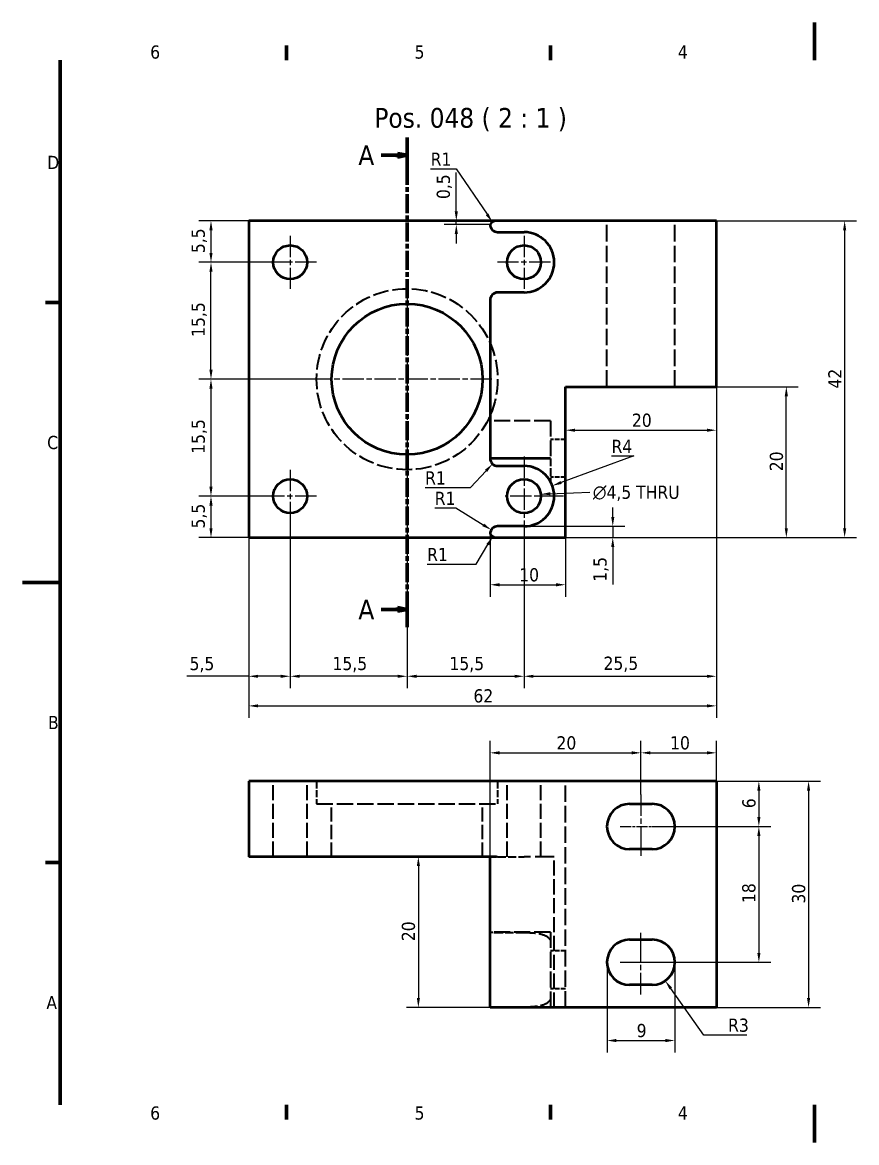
# Model space of a CAD drawing. Header units: millimetres. Extents: x 0 to 210, y 0 to 149.
# Drawn here: x 0 to 110.6, y 0 to 148.5 of the extents above; entities that cross this region are included whole.
import ezdxf

# ---------------------------------------------------------------- set-up
doc = ezdxf.new("R2010")
doc.units = ezdxf.units.MM
doc.header["$LTSCALE"] = 0.5
doc.linetypes.add('CHAIN', pattern=[0.3543, 0.2362, -0.0295, 0.0591, -0.0295])
doc.linetypes.add('DASHED', pattern=[0.2068, 0.1655, -0.0413])
for name, color, linetype, lineweight in [('Border (ISO)', 7, 'Continuous', 70), ('Center Mark (ISO)', 7, 'Continuous', 25), ('Centerline (ISO)', 7, 'Continuous', 25), ('Dimension (ISO)', 7, 'Continuous', 25), ('Hidden (ISO)', 7, 'DASHED', 35), ('Section Line (ISO)', 7, 'CHAIN', 70), ('Symbol (ISO)', 7, 'Continuous', 25), ('Visible (ISO)', 7, 'Continuous', 50)]:
    doc.layers.add(name, color=color, linetype=linetype, lineweight=lineweight)
doc.styles.add('Label Text (ISO)', font='tahoma.ttf')
doc.styles.add('Note Text (ISO)', font='tahoma.ttf')
doc.styles.add('Text Style45', font='tahoma.ttf')
doc.dimstyles.new('Default - Method 1b (ISO)', dxfattribs={"dimscale": 0.5, "dimtxt": 3.5, "dimasz": 2.5, "dimexe": 3.175, "dimexo": 0, "dimgap": 0.762, "dimtad": 1, "dimtoh": 1, "dimrnd": 1e-08, "dimtxsty": 'Note Text (ISO)', "dimcen": 0.09, "dimdle": 10, "dimclrd": 256, "dimclre": 256, "dimclrt": 256, "dimazin": 2, "dimtfac": 1, "dimtmove": 0, "dimatfit": 3, "dimfxl": 0, "dimtolj": 1, "dimlwd": -1, "dimlwe": -1, "dimarcsym": 0})
doc.dimstyles.new('Default - Method 1b (ISO)$7', dxfattribs={"dimscale": 0.5, "dimtxt": 3.5, "dimasz": 2.5, "dimexe": 3.175, "dimexo": 0, "dimgap": 0.762, "dimtad": 1, "dimtoh": 1, "dimrnd": 1e-08, "dimtxsty": 'Note Text (ISO)', "dimcen": 0.09, "dimdle": 10, "dimclrd": 256, "dimclre": 256, "dimclrt": 256, "dimazin": 2, "dimtfac": 1, "dimtmove": 0, "dimatfit": 3, "dimfxl": 0, "dimtolj": 1, "dimlwd": -1, "dimlwe": -1, "dimarcsym": 0})

# ---------------------------------------------------------------- blocks, each defined once
blk = doc.blocks.new('Borders Default Border')
at = {"layer": 'Border (ISO)'}
for p, q in [((70, 287), (70, 290.9)), ((140, 287), (140, 290.9)), ((10, 222.75), (6.1, 222.75)), ((10, 74.25), (6.1, 74.25)), ((70, 10), (70, 6.1)), ((140, 10), (140, 6.1))]:
    blk.add_line(p, q, dxfattribs=at)
at = {"layer": 'Border (ISO)', "flags": 128}
for points in [[(210, 297), (210, 287)], [(10, 10), (10, 287)], [(0, 148.5), (10, 148.5)], [(210, 0), (210, 10)]]:
    blk.add_lwpolyline(points, dxfattribs=at)
at = {"layer": 'Border (ISO)', "char_height": 3.5, "attachment_point": 7, "style": 'Note Text (ISO)'}
for s, insert in [('6', (33.88, 287.33)), ('5', (103.98, 287.33)), ('4', (173.78, 287.4)), ('D', (6.57, 258.13)), ('C', (6.56, 183.81)), ('B', (6.78, 109.63)), ('A', (6.36, 35.38)), ('6', (33.88, 6.03)), ('5', (103.98, 6.03)), ('4', (173.78, 6.1))]:
    blk.add_mtext(s, dxfattribs=dict(at, insert=insert))
blk = doc.blocks.new('2dTransSection0')
at = {"layer": 'Section Line (ISO)', "linetype": 'CHAIN', "ltscale": 42.482609}
blk.add_line((101.99, 266.51), (101.99, 136.64), dxfattribs=at)
at = {"layer": 'Section Line (ISO)', "linetype": 'Continuous', "lineweight": 140}
for p, q in [((101.99, 266.51), (101.99, 257.05)), ((101.99, 146.09), (101.99, 136.64))]:
    blk.add_line(p, q, dxfattribs=at)
at = {"layer": 'Section Line (ISO)', "linetype": 'Continuous'}
for p, q in [((95.11, 261.78), (99.49, 261.78)), ((101.99, 261.78), (99.49, 262.28)), ((99.49, 262.28), (99.49, 261.28)), ((99.49, 261.78), (101.99, 261.78)), ((99.49, 261.28), (101.99, 261.78)), ((95.11, 141.37), (99.49, 141.37)), ((101.99, 141.37), (99.49, 141.87)), ((99.49, 141.87), (99.49, 140.87)), ((99.49, 141.37), (101.99, 141.37)), ((99.49, 140.87), (101.99, 141.37))]:
    blk.add_line(p, q, dxfattribs=at)
at = {"layer": 'Section Line (ISO)', "linetype": 'Continuous', "flags": 128}
for points in [[(99.49, 261.28), (101.99, 261.78)], [(99.49, 140.87), (101.99, 141.37)]]:
    blk.add_lwpolyline(points, dxfattribs=at)
at = {"layer": 'Section Line (ISO)'}
for points in [[(99.49, 261.28), (101.99, 261.78), (99.49, 262.28), (99.49, 261.28)], [(99.49, 140.87), (101.99, 141.37), (99.49, 141.87), (99.49, 140.87)]]:
    blk.add_solid(points, dxfattribs=at)
at = {"layer": 'Section Line (ISO)', "char_height": 5.25, "attachment_point": 7, "style": 'Label Text (ISO)'}
for insert in [(89.06, 259.16), (89.06, 138.74)]:
    blk.add_mtext('A', dxfattribs=dict(at, insert=insert))
blk = doc.blocks.new('*D6')
at = {"layer": 'Defpoints', "color": 0}
for p in [(35.5, 82.2), (30, 80.2), (35.5, 61.82)]:
    blk.add_point(p, dxfattribs=at)
at = {"layer": 'Dimension (ISO)'}
for p, q in [((35.5, 82.2), (35.5, 60.23)), ((30, 80.2), (30, 60.23)), ((30, 61.82), (21.78, 61.82)), ((34.25, 61.82), (31.25, 61.82))]:
    blk.add_line(p, q, dxfattribs=at)
for points in [[(31.25, 62.02), (31.25, 61.61), (30, 61.82)], [(34.25, 62.02), (34.25, 61.61), (35.5, 61.82)]]:
    blk.add_solid(points, dxfattribs=at)
at = {"layer": 'Dimension (ISO)', "insert": (22.16, 64.38), "char_height": 1.75, "attachment_point": 1, "style": 'Note Text (ISO)'}
blk.add_mtext('\\A1;5,5', dxfattribs=at)
blk = doc.blocks.new('*D7')
at = {"layer": 'Defpoints', "color": 0}
for p in [(51, 89.95), (35.5, 82.2), (35.5, 61.82)]:
    blk.add_point(p, dxfattribs=at)
at = {"layer": 'Dimension (ISO)'}
for p, q in [((51, 89.95), (51, 60.23)), ((35.5, 82.2), (35.5, 60.23)), ((49.75, 61.82), (36.75, 61.82))]:
    blk.add_line(p, q, dxfattribs=at)
for points in [[(36.75, 62.02), (36.75, 61.61), (35.5, 61.82)], [(49.75, 62.02), (49.75, 61.61), (51, 61.82)]]:
    blk.add_solid(points, dxfattribs=at)
at = {"layer": 'Dimension (ISO)', "insert": (41.11, 64.39), "char_height": 1.75, "attachment_point": 1, "style": 'Note Text (ISO)'}
blk.add_mtext('\\A1;15,5', dxfattribs=at)
blk = doc.blocks.new('*D8')
at = {"layer": 'Defpoints', "color": 0}
for p in [(51, 89.95), (66.5, 80.45), (66.5, 61.82)]:
    blk.add_point(p, dxfattribs=at)
at = {"layer": 'Dimension (ISO)'}
for p, q in [((51, 89.95), (51, 60.23)), ((66.5, 80.45), (66.5, 60.23)), ((52.25, 61.82), (65.25, 61.82))]:
    blk.add_line(p, q, dxfattribs=at)
for points in [[(52.25, 62.02), (52.25, 61.61), (51, 61.82)], [(65.25, 62.02), (65.25, 61.61), (66.5, 61.82)]]:
    blk.add_solid(points, dxfattribs=at)
at = {"layer": 'Dimension (ISO)', "insert": (56.61, 64.39), "char_height": 1.75, "attachment_point": 1, "style": 'Note Text (ISO)'}
blk.add_mtext('\\A1;15,5', dxfattribs=at)
blk = doc.blocks.new('*D9')
at = {"layer": 'Defpoints', "color": 0}
for p in [(62, 80.7), (72, 80.2), (72, 73.95)]:
    blk.add_point(p, dxfattribs=at)
at = {"layer": 'Dimension (ISO)'}
for p, q in [((62, 80.7), (62, 72.36)), ((72, 80.2), (72, 72.36)), ((63.25, 73.95), (70.75, 73.95))]:
    blk.add_line(p, q, dxfattribs=at)
for points in [[(63.25, 74.16), (63.25, 73.74), (62, 73.95)], [(70.75, 74.16), (70.75, 73.74), (72, 73.95)]]:
    blk.add_solid(points, dxfattribs=at)
at = {"layer": 'Dimension (ISO)', "insert": (65.86, 76.15), "char_height": 1.75, "attachment_point": 1, "style": 'Note Text (ISO)'}
blk.add_mtext('\\A1;10', dxfattribs=at)
blk = doc.blocks.new('*D10')
at = {"layer": 'Defpoints', "color": 0}
for p in [(62.35, 80.34), (62.86, 81.2)]:
    blk.add_point(p, dxfattribs=at)
at = {"layer": 'Dimension (ISO)'}
for p, q in [((60.16, 76.69), (61.7, 79.27)), ((53.65, 76.69), (60.16, 76.69))]:
    blk.add_line(p, q, dxfattribs=at)
blk.add_solid([(61.53, 79.38), (61.88, 79.16), (62.35, 80.34)], dxfattribs=at)
at = {"layer": 'Dimension (ISO)', "insert": (53.65, 78.83), "char_height": 1.75, "attachment_point": 1, "style": 'Note Text (ISO)'}
blk.add_mtext('\\A1;R1', dxfattribs=at)
blk = doc.blocks.new('*D11')
at = {"layer": 'Defpoints', "color": 0}
for p in [(66.5, 81.7), (72, 80.2), (78.26, 80.2)]:
    blk.add_point(p, dxfattribs=at)
at = {"layer": 'Dimension (ISO)'}
for p, q in [((78.26, 82.95), (78.26, 84.2)), ((66.5, 81.7), (79.85, 81.7)), ((78.26, 81.7), (78.26, 80.2)), ((72, 80.2), (79.85, 80.2)), ((78.26, 78.95), (78.26, 73.97))]:
    blk.add_line(p, q, dxfattribs=at)
for points in [[(78.05, 82.95), (78.47, 82.95), (78.26, 81.7)], [(78.05, 78.95), (78.47, 78.95), (78.26, 80.2)]]:
    blk.add_solid(points, dxfattribs=at)
at = {"layer": 'Dimension (ISO)', "insert": (75.69, 74.35), "char_height": 1.75, "attachment_point": 1, "rotation": 90, "style": 'Note Text (ISO)'}
blk.add_mtext('\\A1;1,5', dxfattribs=at)
blk = doc.blocks.new('*D12')
at = {"layer": 'Defpoints', "color": 0}
for p in [(32, 85.7), (25, 80.2), (30, 80.2)]:
    blk.add_point(p, dxfattribs=at)
at = {"layer": 'Dimension (ISO)'}
for p, q in [((32, 85.7), (23.41, 85.7)), ((25, 84.45), (25, 81.45)), ((30, 80.2), (23.41, 80.2))]:
    blk.add_line(p, q, dxfattribs=at)
for points in [[(24.79, 84.45), (25.21, 84.45), (25, 85.7)], [(24.79, 81.45), (25.21, 81.45), (25, 80.2)]]:
    blk.add_solid(points, dxfattribs=at)
at = {"layer": 'Dimension (ISO)', "insert": (22.43, 81.41), "char_height": 1.75, "attachment_point": 1, "rotation": 90, "style": 'Note Text (ISO)'}
blk.add_mtext('\\A1;5,5', dxfattribs=at)
blk = doc.blocks.new('*D13')
at = {"layer": 'Defpoints', "color": 0}
for p in [(39.75, 101.2), (25, 85.7), (32, 85.7)]:
    blk.add_point(p, dxfattribs=at)
at = {"layer": 'Dimension (ISO)'}
for p, q in [((39.75, 101.2), (23.41, 101.2)), ((25, 99.95), (25, 86.95)), ((32, 85.7), (23.41, 85.7))]:
    blk.add_line(p, q, dxfattribs=at)
for points in [[(24.79, 99.95), (25.21, 99.95), (25, 101.2)], [(24.79, 86.95), (25.21, 86.95), (25, 85.7)]]:
    blk.add_solid(points, dxfattribs=at)
at = {"layer": 'Dimension (ISO)', "insert": (22.43, 91.31), "char_height": 1.75, "attachment_point": 1, "rotation": 90, "style": 'Note Text (ISO)'}
blk.add_mtext('\\A1;15,5', dxfattribs=at)
blk = doc.blocks.new('*D14')
at = {"layer": 'Defpoints', "color": 0}
for p in [(25, 116.7), (35.5, 116.7), (39.75, 101.2)]:
    blk.add_point(p, dxfattribs=at)
at = {"layer": 'Dimension (ISO)'}
for p, q in [((35.5, 116.7), (23.41, 116.7)), ((25, 102.45), (25, 115.45)), ((39.75, 101.2), (23.41, 101.2))]:
    blk.add_line(p, q, dxfattribs=at)
for points in [[(24.79, 115.45), (25.21, 115.45), (25, 116.7)], [(24.79, 102.45), (25.21, 102.45), (25, 101.2)]]:
    blk.add_solid(points, dxfattribs=at)
at = {"layer": 'Dimension (ISO)', "insert": (22.43, 106.81), "char_height": 1.75, "attachment_point": 1, "rotation": 90, "style": 'Note Text (ISO)'}
blk.add_mtext('\\A1;15,5', dxfattribs=at)
blk = doc.blocks.new('*D15')
at = {"layer": 'Defpoints', "color": 0}
for p in [(30, 122.2), (25, 116.7), (32, 116.7)]:
    blk.add_point(p, dxfattribs=at)
at = {"layer": 'Dimension (ISO)'}
for p, q in [((30, 122.2), (23.41, 122.2)), ((25, 120.95), (25, 117.95)), ((32, 116.7), (23.41, 116.7))]:
    blk.add_line(p, q, dxfattribs=at)
for points in [[(24.79, 120.95), (25.21, 120.95), (25, 122.2)], [(24.79, 117.95), (25.21, 117.95), (25, 116.7)]]:
    blk.add_solid(points, dxfattribs=at)
at = {"layer": 'Dimension (ISO)', "insert": (22.43, 117.91), "char_height": 1.75, "attachment_point": 1, "rotation": 90, "style": 'Note Text (ISO)'}
blk.add_mtext('\\A1;5,5', dxfattribs=at)
blk = doc.blocks.new('*D16')
at = {"layer": 'Defpoints', "color": 0}
for p in [(92, 100.2), (66.5, 80.45), (92, 61.82)]:
    blk.add_point(p, dxfattribs=at)
at = {"layer": 'Dimension (ISO)'}
for p, q in [((92, 100.2), (92, 60.23)), ((66.5, 80.45), (66.5, 60.23)), ((67.75, 61.82), (90.75, 61.82))]:
    blk.add_line(p, q, dxfattribs=at)
for points in [[(67.75, 62.02), (67.75, 61.61), (66.5, 61.82)], [(90.75, 62.02), (90.75, 61.61), (92, 61.82)]]:
    blk.add_solid(points, dxfattribs=at)
at = {"layer": 'Dimension (ISO)', "insert": (77.04, 64.42), "char_height": 1.75, "attachment_point": 1, "style": 'Note Text (ISO)'}
blk.add_mtext('\\A1;25,5', dxfattribs=at)
blk = doc.blocks.new('*D17')
at = {"layer": 'Defpoints', "color": 0}
for p in [(92, 100.2), (72, 94.44), (92, 94.44)]:
    blk.add_point(p, dxfattribs=at)
at = {"layer": 'Dimension (ISO)'}
for p, q in [((92, 100.2), (92, 92.85)), ((73.25, 94.44), (90.75, 94.44))]:
    blk.add_line(p, q, dxfattribs=at)
for points in [[(73.25, 94.64), (73.25, 94.23), (72, 94.44)], [(90.75, 94.64), (90.75, 94.23), (92, 94.44)]]:
    blk.add_solid(points, dxfattribs=at)
at = {"layer": 'Dimension (ISO)', "insert": (80.8, 96.64), "char_height": 1.75, "attachment_point": 1, "style": 'Note Text (ISO)'}
blk.add_mtext('\\A1;20', dxfattribs=at)
blk = doc.blocks.new('*D18')
at = {"layer": 'Defpoints', "color": 0}
for p in [(92, 100.2), (101.27, 100.2), (72, 80.2)]:
    blk.add_point(p, dxfattribs=at)
at = {"layer": 'Dimension (ISO)'}
for p, q in [((92, 100.2), (102.86, 100.2)), ((101.27, 81.45), (101.27, 98.95)), ((72, 80.2), (102.86, 80.2))]:
    blk.add_line(p, q, dxfattribs=at)
for points in [[(101.06, 98.95), (101.48, 98.95), (101.27, 100.2)], [(101.06, 81.45), (101.48, 81.45), (101.27, 80.2)]]:
    blk.add_solid(points, dxfattribs=at)
at = {"layer": 'Dimension (ISO)', "insert": (99.07, 89), "char_height": 1.75, "attachment_point": 1, "rotation": 90, "style": 'Note Text (ISO)'}
blk.add_mtext('\\A1;20', dxfattribs=at)
blk = doc.blocks.new('*D19')
at = {"layer": 'Defpoints', "color": 0}
for p in [(92, 122.2), (62.86, 80.2), (109, 80.2)]:
    blk.add_point(p, dxfattribs=at)
at = {"layer": 'Dimension (ISO)'}
for p, q in [((92, 122.2), (110.58, 122.2)), ((109, 120.95), (109, 81.45)), ((62.86, 80.2), (110.58, 80.2))]:
    blk.add_line(p, q, dxfattribs=at)
for points in [[(108.79, 120.95), (109.21, 120.95), (109, 122.2)], [(108.79, 81.45), (109.21, 81.45), (109, 80.2)]]:
    blk.add_solid(points, dxfattribs=at)
at = {"layer": 'Dimension (ISO)', "insert": (106.83, 99.96), "char_height": 1.75, "attachment_point": 1, "rotation": 90, "style": 'Note Text (ISO)'}
blk.add_mtext('\\A1;42', dxfattribs=at)
blk = doc.blocks.new('*D20')
at = {"layer": 'Defpoints', "color": 0}
for p in [(62.15, 81.23), (63, 80.7)]:
    blk.add_point(p, dxfattribs=at)
at = {"layer": 'Dimension (ISO)'}
for p, q in [((54.66, 84.15), (57.47, 84.15)), ((57.47, 84.15), (61.09, 81.89))]:
    blk.add_line(p, q, dxfattribs=at)
blk.add_solid([(61.2, 82.07), (60.98, 81.71), (62.15, 81.23)], dxfattribs=at)
at = {"layer": 'Dimension (ISO)', "insert": (54.66, 86.28), "char_height": 1.75, "attachment_point": 1, "style": 'Note Text (ISO)'}
blk.add_mtext('\\A1;R1', dxfattribs=at)
blk = doc.blocks.new('*D21')
at = {"layer": 'Defpoints', "color": 0}
for p in [(70.25, 87.08), (66.5, 85.7)]:
    blk.add_point(p, dxfattribs=at)
at = {"layer": 'Dimension (ISO)'}
for p, q in [((81.05, 91.04), (71.43, 87.51)), ((78.1, 91.04), (81.05, 91.04))]:
    blk.add_line(p, q, dxfattribs=at)
blk.add_solid([(71.35, 87.7), (71.5, 87.31), (70.25, 87.08)], dxfattribs=at)
at = {"layer": 'Dimension (ISO)', "insert": (78.1, 93.17), "char_height": 1.75, "attachment_point": 1, "style": 'Note Text (ISO)'}
blk.add_mtext('\\A1;R4', dxfattribs=at)
blk = doc.blocks.new('*D22')
at = {"layer": 'Defpoints', "color": 0}
for p in [(63, 90.7), (62.32, 89.97)]:
    blk.add_point(p, dxfattribs=at)
at = {"layer": 'Dimension (ISO)'}
for p, q in [((59.41, 86.85), (61.46, 89.05)), ((53.38, 86.85), (59.41, 86.85))]:
    blk.add_line(p, q, dxfattribs=at)
blk.add_solid([(61.31, 89.19), (61.61, 88.91), (62.32, 89.97)], dxfattribs=at)
at = {"layer": 'Dimension (ISO)', "insert": (53.38, 88.99), "char_height": 1.75, "attachment_point": 1, "style": 'Note Text (ISO)'}
blk.add_mtext('\\A1;R1', dxfattribs=at)
blk = doc.blocks.new('*D29')
at = {"layer": 'Defpoints', "color": 0}
for p in [(92, 51.67), (92, 47.9), (82, 46.15)]:
    blk.add_point(p, dxfattribs=at)
at = {"layer": 'Dimension (ISO)'}
for p, q in [((82, 46.15), (82, 53.26)), ((92, 47.9), (92, 53.26)), ((83.25, 51.67), (90.75, 51.67))]:
    blk.add_line(p, q, dxfattribs=at)
for points in [[(83.25, 51.88), (83.25, 51.46), (82, 51.67)], [(90.75, 51.88), (90.75, 51.46), (92, 51.67)]]:
    blk.add_solid(points, dxfattribs=at)
at = {"layer": 'Dimension (ISO)', "insert": (85.86, 53.87), "char_height": 1.75, "attachment_point": 1, "style": 'Note Text (ISO)'}
blk.add_mtext('\\A1;10', dxfattribs=at)
blk = doc.blocks.new('*D30')
at = {"layer": 'Defpoints', "color": 0}
for p in [(82, 51.67), (82, 46.15), (62, 37.9)]:
    blk.add_point(p, dxfattribs=at)
at = {"layer": 'Dimension (ISO)'}
for p, q in [((62, 37.9), (62, 53.26)), ((82, 46.15), (82, 53.26)), ((63.25, 51.67), (80.75, 51.67))]:
    blk.add_line(p, q, dxfattribs=at)
for points in [[(63.25, 51.88), (63.25, 51.46), (62, 51.67)], [(80.75, 51.88), (80.75, 51.46), (82, 51.67)]]:
    blk.add_solid(points, dxfattribs=at)
at = {"layer": 'Dimension (ISO)', "insert": (70.8, 53.87), "char_height": 1.75, "attachment_point": 1, "style": 'Note Text (ISO)'}
blk.add_mtext('\\A1;20', dxfattribs=at)
blk = doc.blocks.new('*D31')
at = {"layer": 'Defpoints', "color": 0}
for p in [(92, 47.9), (83.5, 41.9), (97.63, 41.9)]:
    blk.add_point(p, dxfattribs=at)
at = {"layer": 'Dimension (ISO)'}
for p, q in [((92, 47.9), (99.21, 47.9)), ((97.63, 46.65), (97.63, 43.15)), ((83.5, 41.9), (99.21, 41.9))]:
    blk.add_line(p, q, dxfattribs=at)
for points in [[(97.42, 46.65), (97.84, 46.65), (97.63, 47.9)], [(97.42, 43.15), (97.84, 43.15), (97.63, 41.9)]]:
    blk.add_solid(points, dxfattribs=at)
at = {"layer": 'Dimension (ISO)', "insert": (95.43, 44.33), "char_height": 1.75, "attachment_point": 1, "rotation": 90, "style": 'Note Text (ISO)'}
blk.add_mtext('\\A1;6', dxfattribs=at)
blk = doc.blocks.new('*D32')
at = {"layer": 'Defpoints', "color": 0}
for p in [(84.75, 41.9), (80.5, 23.9), (97.63, 23.9)]:
    blk.add_point(p, dxfattribs=at)
at = {"layer": 'Dimension (ISO)'}
for p, q in [((84.75, 41.9), (99.21, 41.9)), ((97.63, 40.65), (97.63, 25.15)), ((80.5, 23.9), (99.21, 23.9))]:
    blk.add_line(p, q, dxfattribs=at)
for points in [[(97.42, 40.65), (97.84, 40.65), (97.63, 41.9)], [(97.42, 25.15), (97.84, 25.15), (97.63, 23.9)]]:
    blk.add_solid(points, dxfattribs=at)
at = {"layer": 'Dimension (ISO)', "insert": (95.42, 31.76), "char_height": 1.75, "attachment_point": 1, "rotation": 90, "style": 'Note Text (ISO)'}
blk.add_mtext('\\A1;18', dxfattribs=at)
blk = doc.blocks.new('*D33')
at = {"layer": 'Defpoints', "color": 0}
for p in [(92, 47.9), (92, 17.9), (104.22, 17.9)]:
    blk.add_point(p, dxfattribs=at)
at = {"layer": 'Dimension (ISO)'}
for p, q in [((92, 47.9), (105.81, 47.9)), ((104.22, 46.65), (104.22, 19.15)), ((92, 17.9), (105.81, 17.9))]:
    blk.add_line(p, q, dxfattribs=at)
for points in [[(104.01, 46.65), (104.43, 46.65), (104.22, 47.9)], [(104.01, 19.15), (104.43, 19.15), (104.22, 17.9)]]:
    blk.add_solid(points, dxfattribs=at)
at = {"layer": 'Dimension (ISO)', "insert": (102.02, 31.69), "char_height": 1.75, "attachment_point": 1, "rotation": 90, "style": 'Note Text (ISO)'}
blk.add_mtext('\\A1;30', dxfattribs=at)
blk = doc.blocks.new('*D34')
at = {"layer": 'Defpoints', "color": 0}
for p in [(92, 100.2), (30, 80.2), (92, 57.89)]:
    blk.add_point(p, dxfattribs=at)
at = {"layer": 'Dimension (ISO)'}
for p, q in [((92, 100.2), (92, 56.31)), ((30, 80.2), (30, 56.31)), ((31.25, 57.89), (90.75, 57.89))]:
    blk.add_line(p, q, dxfattribs=at)
for points in [[(31.25, 58.1), (31.25, 57.69), (30, 57.89)], [(90.75, 58.1), (90.75, 57.69), (92, 57.89)]]:
    blk.add_solid(points, dxfattribs=at)
at = {"layer": 'Dimension (ISO)', "insert": (59.79, 60.1), "char_height": 1.75, "attachment_point": 1, "style": 'Note Text (ISO)'}
blk.add_mtext('\\A1;62', dxfattribs=at)
blk = doc.blocks.new('*D35')
at = {"layer": 'Defpoints', "color": 0}
for p in [(52.49, 37.9), (52.49, 17.9), (62.86, 17.9)]:
    blk.add_point(p, dxfattribs=at)
at = {"layer": 'Dimension (ISO)'}
for p, q in [((52.49, 36.65), (52.49, 19.15)), ((62.86, 17.9), (50.91, 17.9))]:
    blk.add_line(p, q, dxfattribs=at)
for points in [[(52.29, 36.65), (52.7, 36.65), (52.49, 37.9)], [(52.29, 19.15), (52.7, 19.15), (52.49, 17.9)]]:
    blk.add_solid(points, dxfattribs=at)
at = {"layer": 'Dimension (ISO)', "insert": (50.29, 26.7), "char_height": 1.75, "attachment_point": 1, "rotation": 90, "style": 'Note Text (ISO)'}
blk.add_mtext('\\A1;20', dxfattribs=at)
blk = doc.blocks.new('*D36')
at = {"layer": 'Defpoints', "color": 0}
for p in [(77.5, 23.9), (86.5, 23.9), (86.5, 13.53)]:
    blk.add_point(p, dxfattribs=at)
at = {"layer": 'Dimension (ISO)'}
for p, q in [((77.5, 23.9), (77.5, 11.95)), ((86.5, 23.9), (86.5, 11.95)), ((78.75, 13.53), (85.25, 13.53))]:
    blk.add_line(p, q, dxfattribs=at)
for points in [[(78.75, 13.74), (78.75, 13.32), (77.5, 13.53)], [(85.25, 13.74), (85.25, 13.32), (86.5, 13.53)]]:
    blk.add_solid(points, dxfattribs=at)
at = {"layer": 'Dimension (ISO)', "insert": (81.43, 15.73), "char_height": 1.75, "attachment_point": 1, "style": 'Note Text (ISO)'}
blk.add_mtext('\\A1;9', dxfattribs=at)
blk = doc.blocks.new('*D37')
at = {"layer": 'Defpoints', "color": 0}
for p in [(83.5, 23.9), (85.23, 21.45)]:
    blk.add_point(p, dxfattribs=at)
at = {"layer": 'Dimension (ISO)'}
for p, q in [((90.33, 14.24), (85.95, 20.43)), ((96.04, 14.24), (90.33, 14.24))]:
    blk.add_line(p, q, dxfattribs=at)
blk.add_solid([(86.12, 20.55), (85.78, 20.31), (85.23, 21.45)], dxfattribs=at)
at = {"layer": 'Dimension (ISO)', "insert": (93.55, 16.44), "char_height": 1.75, "attachment_point": 1, "style": 'Note Text (ISO)'}
blk.add_mtext('\\A1;R3', dxfattribs=at)
blk = doc.blocks.new('*D38')
at = {"layer": 'Defpoints', "color": 0}
for p in [(62.3, 122.03), (62.86, 121.2)]:
    blk.add_point(p, dxfattribs=at)
at = {"layer": 'Dimension (ISO)'}
for p, q in [((54.12, 129.1), (57.51, 129.1)), ((57.51, 129.1), (61.6, 123.06))]:
    blk.add_line(p, q, dxfattribs=at)
blk.add_solid([(61.77, 123.18), (61.43, 122.94), (62.3, 122.03)], dxfattribs=at)
at = {"layer": 'Dimension (ISO)', "insert": (54.12, 131.24), "char_height": 1.75, "attachment_point": 1, "style": 'Note Text (ISO)'}
blk.add_mtext('\\A1;R1', dxfattribs=at)
blk = doc.blocks.new('*D39')
at = {"layer": 'Defpoints', "color": 0}
for p in [(57.52, 122.2), (57.52, 122.2), (62, 121.7)]:
    blk.add_point(p, dxfattribs=at)
at = {"layer": 'Dimension (ISO)'}
for p, q in [((57.52, 123.45), (57.52, 128.59)), ((57.52, 121.7), (57.52, 122.2)), ((62, 121.7), (55.93, 121.7)), ((57.52, 120.45), (57.52, 119.2))]:
    blk.add_line(p, q, dxfattribs=at)
for points in [[(57.31, 123.45), (57.73, 123.45), (57.52, 122.2)], [(57.31, 120.45), (57.73, 120.45), (57.52, 121.7)]]:
    blk.add_solid(points, dxfattribs=at)
at = {"layer": 'Dimension (ISO)', "insert": (54.92, 125.08), "char_height": 1.75, "attachment_point": 1, "rotation": 90, "style": 'Note Text (ISO)'}
blk.add_mtext('\\A1;0,5', dxfattribs=at)

msp = doc.modelspace()

# ---------------------------------------------------------------- linework, layer by layer
at = {"layer": 'Center Mark (ISO)', "linetype": 'CHAIN', "ltscale": 23.990969}
for p, q in [((35.497, 120.198), (35.497, 113.198)), ((66.497, 120.198), (66.497, 113.198)), ((38.997, 116.698), (31.997, 116.698)), ((69.997, 116.698), (62.997, 116.698)), ((50.997, 112.448), (50.997, 89.948)), ((62.247, 101.198), (39.747, 101.198)), ((66.497, 90.948), (66.497, 80.448)), ((35.497, 89.198), (35.497, 82.198)), ((38.997, 85.698), (31.997, 85.698)), ((71.747, 85.698), (63.997, 85.698))]:
    msp.add_line(p, q, dxfattribs=at)
at = {"layer": 'Centerline (ISO)', "linetype": 'CHAIN', "ltscale": 23.990969}
for p, q in [((81.997, 46.152), (81.997, 37.652)), ((81.997, 19.652), (81.997, 28.152))]:
    msp.add_line(p, q, dxfattribs=at)
at = {"layer": 'Centerline (ISO)', "linetype": 'CHAIN', "ltscale": 12.223182}
for p, q in [((79.247, 41.902), (84.747, 41.902)), ((79.247, 23.902), (84.747, 23.902))]:
    msp.add_line(p, q, dxfattribs=at)
at = {"layer": 'Hidden (ISO)', "ltscale": 26.595745}
for p, q in [((77.497, 100.198), (77.497, 122.198)), ((86.497, 100.198), (86.497, 122.198))]:
    msp.add_line(p, q, dxfattribs=at)
at = {"layer": 'Hidden (ISO)', "ltscale": 25.789812}
for p, q in [((69.997, 95.698), (61.997, 95.698)), ((69.997, 27.902), (61.997, 27.902))]:
    msp.add_line(p, q, dxfattribs=at)
at = {"layer": 'Hidden (ISO)', "ltscale": 25.31909}
for p, q in [((69.997, 95.698), (69.997, 90.698)), ((69.997, 27.902), (69.997, 17.902))]:
    msp.add_line(p, q, dxfattribs=at)
at = {"layer": 'Hidden (ISO)', "ltscale": 7.615002}
for p, q in [((71.997, 93.198), (69.997, 93.198)), ((71.997, 88.198), (69.997, 88.198)), ((71.997, 25.402), (69.997, 25.402)), ((71.997, 20.402), (69.997, 20.402))]:
    msp.add_line(p, q, dxfattribs=at)
at = {"layer": 'Hidden (ISO)', "ltscale": 12.554815}
msp.add_line((69.997, 90.698), (69.997, 87.635), dxfattribs=at)
at = {"layer": 'Hidden (ISO)', "ltscale": 24.17795}
for p, q in [((33.247, 37.902), (33.247, 47.902)), ((37.747, 37.902), (37.747, 47.902)), ((64.247, 37.902), (64.247, 47.902)), ((68.747, 37.902), (68.747, 47.902)), ((70.497, 17.902), (70.497, 37.902))]:
    msp.add_line(p, q, dxfattribs=at)
at = {"layer": 'Hidden (ISO)', "ltscale": 11.422553}
for p, q in [((38.997, 47.902), (38.997, 44.902)), ((62.997, 47.902), (62.997, 44.902))]:
    msp.add_line(p, q, dxfattribs=at)
at = {"layer": 'Hidden (ISO)', "ltscale": 26.375946}
msp.add_line((71.997, 17.902), (71.997, 47.902), dxfattribs=at)
at = {"layer": 'Hidden (ISO)', "ltscale": 26.042492}
msp.add_line((38.997, 44.902), (62.997, 44.902), dxfattribs=at)
at = {"layer": 'Hidden (ISO)', "ltscale": 22.566086}
for p, q in [((40.997, 37.902), (40.997, 44.902)), ((60.997, 37.902), (60.997, 44.902))]:
    msp.add_line(p, q, dxfattribs=at)
at = {"layer": 'Hidden (ISO)', "ltscale": 0.511554}
msp.add_line((62.997, 37.902), (62.863, 37.902), dxfattribs=at)
at = {"layer": 'Hidden (ISO)', "ltscale": 13.326329}
for p, q in [((62.997, 37.902), (66.497, 37.902)), ((66.497, 27.801), (62.997, 27.801)), ((62.997, 18.003), (66.497, 18.003))]:
    msp.add_line(p, q, dxfattribs=at)
at = {"layer": 'Hidden (ISO)', "ltscale": 30.382908}
msp.add_line((70.497, 37.902), (66.497, 37.902), dxfattribs=at)
at = {"layer": 'Hidden (ISO)', "ltscale": 25.144476}
msp.add_circle((50.997, 101.198), 12, dxfattribs=at)
at = {"layer": 'Hidden (ISO)', "ltscale": 5.995141}
for points, knots in [([(62.997, 27.801), (62.871, 27.801), (62.737, 27.807), (62.491, 27.826), (62.379, 27.839), (62.202, 27.865), (62.125, 27.878), (62.022, 27.897), (61.997, 27.902), (61.997, 27.902)], [0.30222774, 0.30222774, 0.30222774, 0.30222774, 0.34000726, 0.34000726, 0.37778679, 0.37778679, 0.4155642, 0.4155642, 0.45334161, 0.45334161, 0.45334161, 0.45334161]), ([(61.997, 17.902), (61.997, 17.902), (62.022, 17.907), (62.125, 17.926), (62.202, 17.94), (62.379, 17.965), (62.491, 17.979), (62.737, 17.998), (62.871, 18.003), (62.997, 18.003)], [0.15111387, 0.15111387, 0.15111387, 0.15111387, 0.18889128, 0.18889128, 0.22666869, 0.22666869, 0.26444821, 0.26444821, 0.30222774, 0.30222774, 0.30222774, 0.30222774])]:
    msp.add_open_spline(points, degree=3, knots=knots, dxfattribs=at)
at = {"layer": 'Hidden (ISO)', "ltscale": 21.430647}
for points, knots in [([(69.997, 26.854), (69.896, 26.995), (69.775, 27.117), (69.308, 27.466), (68.833, 27.615), (67.728, 27.778), (67.098, 27.801), (66.497, 27.801)], [1.31219663, 1.31219663, 1.31219663, 1.31219663, 1.38213575, 1.38213575, 1.56234142, 1.56234142, 1.7425471, 1.7425471, 1.7425471, 1.7425471]), ([(66.497, 18.003), (67.098, 18.003), (67.728, 18.026), (68.833, 18.189), (69.308, 18.338), (69.775, 18.688), (69.896, 18.809), (69.997, 18.951)], [0, 0, 0, 0, 0.18020567, 0.18020567, 0.36041135, 0.36041135, 0.43035047, 0.43035047, 0.43035047, 0.43035047])]:
    msp.add_open_spline(points, degree=3, knots=knots, dxfattribs=at)
at = {"layer": 'Visible (ISO)'}
for p, q in [((62.863, 122.198), (29.997, 122.198)), ((29.997, 122.198), (29.997, 80.198)), ((91.997, 122.198), (62.863, 122.198)), ((91.997, 100.198), (91.997, 122.198)), ((62.997, 120.698), (66.497, 120.698)), ((61.997, 111.698), (61.997, 90.698)), ((66.497, 112.698), (62.997, 112.698)), ((71.997, 80.198), (71.997, 100.198)), ((71.997, 100.198), (91.997, 100.198)), ((69.997, 90.698), (61.997, 90.698)), ((62.997, 89.698), (66.497, 89.698)), ((66.497, 81.698), (62.997, 81.698)), ((29.997, 80.198), (62.863, 80.198)), ((62.863, 80.198), (71.997, 80.198)), ((91.997, 47.902), (29.997, 47.902)), ((29.997, 47.902), (29.997, 37.902)), ((91.997, 47.902), (91.997, 17.902)), ((80.497, 44.902), (83.497, 44.902)), ((83.497, 38.902), (80.497, 38.902)), ((62.863, 37.902), (29.997, 37.902)), ((61.997, 17.902), (61.997, 37.902)), ((80.497, 26.902), (83.497, 26.902)), ((83.497, 20.902), (80.497, 20.902)), ((62.863, 17.902), (61.997, 17.902)), ((91.997, 17.902), (62.863, 17.902))]:
    msp.add_line(p, q, dxfattribs=at)
for centre, radius in [((35.497, 116.698), 2.25), ((66.497, 116.698), 2.25), ((50.997, 101.198), 10), ((35.497, 85.698), 2.25), ((66.497, 85.698), 2.25)]:
    msp.add_circle(centre, radius, dxfattribs=at)
for centre, radius, start, end in [((62.863, 121.198), 1, 90, 150), ((62.997, 121.698), 1, 180, 270), ((66.497, 116.698), 4, 270, 90), ((62.997, 111.698), 1, 90, 180), ((62.997, 90.698), 1, 180, 270), ((66.497, 85.698), 4, 270, 90), ((62.997, 80.698), 1, 90, 180), ((62.863, 81.198), 1, 210, 270), ((80.497, 41.902), 3, 90, 270), ((83.497, 41.902), 3, 270, 90), ((80.497, 23.902), 3, 90, 270), ((83.497, 23.902), 3, 270, 90)]:
    msp.add_arc(centre, radius, start, end, dxfattribs=at)

# ---------------------------------------------------------------- block references
at = {"xscale": 0.5, "yscale": 0.5, "zscale": 0.5}
msp.add_blockref('Borders Default Border', (0, 0), dxfattribs=at)
at = {"layer": 'Section Line (ISO)', "xscale": 0.5, "yscale": 0.5, "zscale": 0.5}
msp.add_blockref('2dTransSection0', (0, 0), dxfattribs=at)

# ---------------------------------------------------------------- texts
at = {"layer": 'Symbol (ISO)', "insert": (46.657, 134.064), "char_height": 2.62, "attachment_point": 7, "style": 'Text Style45'}
msp.add_mtext('Pos. 048 ( 2 : 1 )', dxfattribs=at)
at = {"layer": 'Symbol (ISO)', "insert": (75.616, 87.094), "char_height": 1.75, "width": 12.29213, "attachment_point": 1, "line_spacing_factor": 0.6125, "style": 'Note Text (ISO)'}
msp.add_mtext('\\fAIGDT|b0|i0;\\H1.7500;n\\fTahoma|b0|i0;\\H1.7500;4,5 THRU', dxfattribs=at)

# ---------------------------------------------------------------- dimensions: what is measured, and where the dimension line sits
at = {"layer": 'Dimension (ISO)'}
for center, mpoint, picture, middle in [((62.863, 121.198), (62.302, 122.026), '*D38', (55.338, 129.1)), ((66.497, 85.698), (70.252, 87.076), '*D21', (79.384, 91.039)), ((62.997, 90.698), (62.315, 89.967), '*D22', (54.598, 86.855)), ((62.997, 80.698), (62.149, 81.228), '*D20', (55.875, 84.148)), ((62.863, 81.198), (62.348, 80.341), '*D10', (54.866, 76.692)), ((83.497, 23.902), (85.229, 21.453), '*D37', (94.797, 14.238))]:
    dim = msp.add_radius_dim(center=center, mpoint=mpoint, dimstyle='Default - Method 1b (ISO)', override={"dimgap": 0.762, "dimtih": 1, "dimdec": 2, "dimlfac": 1, "dimcen": 0, "dimtol": 0, "dimlim": 0, "dimtp": 0, "dimtm": 0, "dimtdec": 2, "dimtofl": 0}, dxfattribs=at)
    dim.commit()
    dim.dimension.update_dxf_attribs({"geometry": picture, "text_midpoint": middle, "dimtype": 164})
for base, p1, p2, angle, override, picture, middle in [((57.521, 122.198), (61.997, 121.698), (57.521, 122.198), 90, {"dimgap": 0.762, "dimtoh": 0, "dimdec": 2, "dimse2": 1, "dimtol": 0, "dimlim": 0, "dimtp": 0, "dimtm": 0, "dimtdec": 2, "dimtofl": 1, "dimatfit": 1}, '*D39', (57.521, 126.646)), ((24.997, 116.698), (29.997, 122.198), (31.997, 116.698), 90, {"dimgap": 0.762, "dimtoh": 0, "dimdec": 2, "dimtol": 0, "dimlim": 0, "dimtp": 0, "dimtm": 0, "dimtdec": 2, "dimtofl": 0, "dimatfit": 1}, '*D15', (24.997, 119.448)), ((108.997, 80.198), (91.997, 122.198), (62.863, 80.198), 90, {"dimgap": 0.762, "dimtoh": 0, "dimdec": 2, "dimtol": 0, "dimlim": 0, "dimtp": 0, "dimtm": 0, "dimtdec": 2, "dimtofl": 0, "dimatfit": 1}, '*D19', (108.997, 101.198)), ((24.997, 116.698), (39.747, 101.198), (35.497, 116.698), 90, {"dimgap": 0.762, "dimtoh": 0, "dimdec": 2, "dimtol": 0, "dimlim": 0, "dimtp": 0, "dimtm": 0, "dimtdec": 2, "dimtofl": 0, "dimatfit": 1}, '*D14', (24.997, 108.948)), ((24.997, 85.698), (39.747, 101.198), (31.997, 85.698), 90, {"dimgap": 0.762, "dimtoh": 0, "dimdec": 2, "dimtol": 0, "dimlim": 0, "dimtp": 0, "dimtm": 0, "dimtdec": 2, "dimtofl": 0, "dimatfit": 1}, '*D13', (24.997, 93.448)), ((91.997, 57.895), (29.997, 80.198), (91.997, 100.198), 180, {"dimgap": 0.762, "dimtoh": 0, "dimdec": 2, "dimtol": 0, "dimlim": 0, "dimtp": 0, "dimtm": 0, "dimtdec": 2, "dimtofl": 0, "dimatfit": 1}, '*D34', (60.997, 57.895)), ((91.997, 61.816), (66.497, 80.448), (91.997, 100.198), 180, {"dimgap": 0.762, "dimtoh": 0, "dimdec": 2, "dimtol": 0, "dimlim": 0, "dimtp": 0, "dimtm": 0, "dimtdec": 2, "dimtofl": 0, "dimatfit": 1}, '*D16', (79.247, 61.816)), ((101.27, 100.198), (71.997, 80.198), (91.997, 100.198), 270, {"dimgap": 0.762, "dimtoh": 0, "dimdec": 2, "dimtol": 0, "dimlim": 0, "dimtp": 0, "dimtm": 0, "dimtdec": 2, "dimtofl": 0, "dimatfit": 1}, '*D18', (101.27, 90.198)), ((35.497, 61.816), (50.997, 89.948), (35.497, 82.198), 180, {"dimgap": 0.762, "dimtoh": 0, "dimdec": 2, "dimtol": 0, "dimlim": 0, "dimtp": 0, "dimtm": 0, "dimtdec": 2, "dimtofl": 0, "dimatfit": 1}, '*D7', (43.247, 61.816)), ((66.497, 61.816), (50.997, 89.948), (66.497, 80.448), 180, {"dimgap": 0.762, "dimtoh": 0, "dimdec": 2, "dimtol": 0, "dimlim": 0, "dimtp": 0, "dimtm": 0, "dimtdec": 2, "dimtofl": 0, "dimatfit": 1}, '*D8', (58.747, 61.816)), ((24.997, 80.198), (31.997, 85.698), (29.997, 80.198), 90, {"dimgap": 0.762, "dimtoh": 0, "dimdec": 2, "dimtol": 0, "dimlim": 0, "dimtp": 0, "dimtm": 0, "dimtdec": 2, "dimtofl": 0, "dimatfit": 1}, '*D12', (24.997, 82.948)), ((78.261, 80.198), (66.497, 81.698), (71.997, 80.198), 90, {"dimgap": 0.762, "dimtoh": 0, "dimdec": 2, "dimtol": 0, "dimlim": 0, "dimtp": 0, "dimtm": 0, "dimtdec": 2, "dimtofl": 1, "dimatfit": 1}, '*D11', (78.261, 75.835)), ((35.497, 61.816), (29.997, 80.198), (35.497, 82.198), 180, {"dimgap": 0.762, "dimtoh": 0, "dimdec": 2, "dimtol": 0, "dimlim": 0, "dimtp": 0, "dimtm": 0, "dimtdec": 2, "dimtofl": 0, "dimatfit": 2}, '*D6', (23.701, 61.816)), ((91.997, 51.671), (81.997, 46.152), (91.997, 47.902), 180, {"dimgap": 0.762, "dimtoh": 0, "dimdec": 2, "dimtol": 0, "dimlim": 0, "dimtp": 0, "dimtm": 0, "dimtdec": 2, "dimtofl": 0, "dimatfit": 1}, '*D29', (86.997, 51.671)), ((97.627, 41.902), (91.997, 47.902), (83.497, 41.902), 90, {"dimgap": 0.762, "dimtoh": 0, "dimdec": 2, "dimtol": 0, "dimlim": 0, "dimtp": 0, "dimtm": 0, "dimtdec": 2, "dimtofl": 0, "dimatfit": 1}, '*D31', (97.627, 44.902)), ((104.221, 17.902), (91.997, 47.902), (91.997, 17.902), 90, {"dimgap": 0.762, "dimtoh": 0, "dimdec": 2, "dimtol": 0, "dimlim": 0, "dimtp": 0, "dimtm": 0, "dimtdec": 2, "dimtofl": 0, "dimatfit": 1}, '*D33', (104.221, 32.902)), ((97.627, 23.902), (84.747, 41.902), (80.497, 23.902), 270, {"dimgap": 0.762, "dimtoh": 0, "dimdec": 2, "dimtol": 0, "dimlim": 0, "dimtp": 0, "dimtm": 0, "dimtdec": 2, "dimtofl": 0, "dimatfit": 1}, '*D32', (97.627, 32.902)), ((52.494, 17.902), (52.494, 37.902), (62.863, 17.902), 90, {"dimgap": 0.762, "dimtoh": 0, "dimdec": 2, "dimse1": 1, "dimtol": 0, "dimlim": 0, "dimtp": 0, "dimtm": 0, "dimtdec": 2, "dimtofl": 0, "dimatfit": 1}, '*D35', (52.494, 27.902)), ((86.497, 13.533), (77.497, 23.902), (86.497, 23.902), 180, {"dimgap": 0.762, "dimtoh": 0, "dimdec": 2, "dimtol": 0, "dimlim": 0, "dimtp": 0, "dimtm": 0, "dimtdec": 2, "dimtofl": 0, "dimatfit": 1}, '*D36', (81.997, 13.533))]:
    dim = msp.add_linear_dim(base=base, p1=p1, p2=p2, angle=angle, dimstyle='Default - Method 1b (ISO)', override=override, dxfattribs=at)
    dim.commit()
    dim.dimension.update_dxf_attribs({"geometry": picture, "text_midpoint": middle, "dimtype": 160})
for base, p1, p2, override, picture, middle in [((91.997, 94.436), (71.997, 94.436), (91.997, 100.198), {"dimgap": 0.762, "dimtoh": 0, "dimdec": 2, "dimse1": 1, "dimtol": 0, "dimlim": 0, "dimtp": 0, "dimtm": 0, "dimtdec": 2, "dimtofl": 0, "dimatfit": 1}, '*D17', (81.997, 94.436)), ((71.997, 73.95), (61.997, 80.698), (71.997, 80.198), {"dimgap": 0.762, "dimtoh": 0, "dimdec": 2, "dimtol": 0, "dimlim": 0, "dimtp": 0, "dimtm": 0, "dimtdec": 2, "dimtofl": 0, "dimatfit": 1}, '*D9', (66.997, 73.95)), ((81.997, 51.671), (61.997, 37.902), (81.997, 46.152), {"dimgap": 0.762, "dimtoh": 0, "dimdec": 2, "dimtol": 0, "dimlim": 0, "dimtp": 0, "dimtm": 0, "dimtdec": 2, "dimtofl": 0, "dimatfit": 1}, '*D30', (71.997, 51.671))]:
    dim = msp.add_linear_dim(base=base, p1=p1, p2=p2, dimstyle='Default - Method 1b (ISO)', override=override, dxfattribs=at)
    dim.commit()
    dim.dimension.update_dxf_attribs({"geometry": picture, "text_midpoint": middle, "dimtype": 160})

# ---------------------------------------------------------------- leaders
at = {"layer": 'Symbol (ISO)', "annotation_type": 0, "has_hookline": 1, "hookline_direction": 0, "text_width": 11.946}
msp.add_leader([(68.731, 85.965), (75.235, 86.219)], dimstyle='Default - Method 1b (ISO)$7', override={"dimtad": 0}, dxfattribs=at)

doc.saveas('drawing.dxf')
